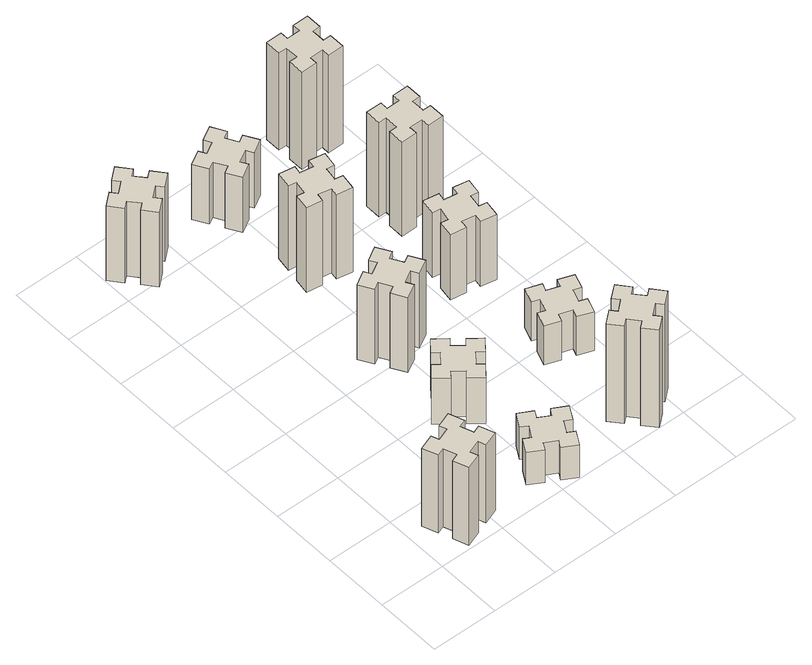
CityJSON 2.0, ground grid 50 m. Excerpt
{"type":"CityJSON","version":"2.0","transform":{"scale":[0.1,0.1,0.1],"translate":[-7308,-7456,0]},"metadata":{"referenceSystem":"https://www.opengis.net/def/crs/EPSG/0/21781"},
"CityObjects":{
"building1":{"type":"Building","attributes":{"class":"1000","function":"1000","usage":"1000","yearOfConstruction":2016,"roofType":"1000","measuredHeight":72,"storeysAboveGround":30,"storeysBelowGround":0},"geometry":[{"type":"Solid","lod":"1","boundaries":[[[[0,1,2,3,4,5,6,7,8,9,10,11,12,13,14,15,16,17,18,19]],[[17,16,20,21]],[[16,15,22,20]],[[15,14,23,22]],[[14,13,24,23]],[[13,12,25,24]],[[12,11,26,25]],[[11,10,27,26]],[[10,9,28,27]],[[9,8,29,28]],[[8,7,30,29]],[[7,6,31,30]],[[6,5,32,31]],[[5,4,33,32]],[[4,3,34,33]],[[3,2,35,34]],[[2,1,36,35]],[[1,0,37,36]],[[0,19,38,37]],[[19,18,39,38]],[[18,17,21,39]],[[24,25,26,27,28,29,30,31,32,33,34,35,36,37,38,39,21,20,22,23]]]]}]},
"building2":{"type":"Building","attributes":{"class":"1000","function":"1000","usage":"1000","yearOfConstruction":2016,"roofType":"1000","measuredHeight":30,"storeysAboveGround":30,"storeysBelowGround":0},"geometry":[{"type":"Solid","lod":"1","boundaries":[[[[40,41,42,43,44,45,46,47,48,49,50,51,52,53,54,55,56,57,58,59]],[[57,56,60,61]],[[56,55,62,60]],[[55,54,63,62]],[[54,53,64,63]],[[53,52,65,64]],[[52,51,66,65]],[[51,50,67,66]],[[50,49,68,67]],[[49,48,69,68]],[[48,47,70,69]],[[47,46,71,70]],[[46,45,72,71]],[[45,44,73,72]],[[44,43,74,73]],[[43,42,75,74]],[[42,41,76,75]],[[41,40,77,76]],[[40,59,78,77]],[[59,58,79,78]],[[58,57,61,79]],[[64,65,66,67,68,69,70,71,72,73,74,75,76,77,78,79,61,60,62,63]]]]}]},
"building3":{"type":"Building","attributes":{"class":"1000","function":"1000","usage":"1000","yearOfConstruction":2016,"roofType":"1000","measuredHeight":69,"storeysAboveGround":30,"storeysBelowGround":0},"geometry":[{"type":"Solid","lod":"1","boundaries":[[[[80,81,82,83,84,85,86,87,88,89,90,91,92,93,94,95,96,97,98,99]],[[97,96,100,101]],[[96,95,102,100]],[[95,94,103,102]],[[94,93,104,103]],[[93,92,105,104]],[[92,91,106,105]],[[91,90,107,106]],[[90,89,108,107]],[[89,88,109,108]],[[88,87,110,109]],[[87,86,111,110]],[[86,85,112,111]],[[85,84,113,112]],[[84,83,114,113]],[[83,82,115,114]],[[82,81,116,115]],[[81,80,117,116]],[[80,99,118,117]],[[99,98,119,118]],[[98,97,101,119]],[[104,105,106,107,108,109,110,111,112,113,114,115,116,117,118,119,101,100,102,103]]]]}]},
"building4":{"type":"Building","attributes":{"class":"1000","function":"1000","usage":"1000","yearOfConstruction":2016,"roofType":"1000","measuredHeight":42,"storeysAboveGround":30,"storeysBelowGround":0},"geometry":[{"type":"Solid","lod":"1","boundaries":[[[[120,121,122,123,124,125,126,127,128,129,130,131,132,133,134,135,136,137,138,139]],[[137,136,140,141]],[[136,135,142,140]],[[135,134,143,142]],[[134,133,144,143]],[[133,132,145,144]],[[132,131,146,145]],[[131,130,147,146]],[[130,129,148,147]],[[129,128,149,148]],[[128,127,150,149]],[[127,126,151,150]],[[126,125,152,151]],[[125,124,153,152]],[[124,123,154,153]],[[123,122,155,154]],[[122,121,156,155]],[[121,120,157,156]],[[120,139,158,157]],[[139,138,159,158]],[[138,137,141,159]],[[144,145,146,147,148,149,150,151,152,153,154,155,156,157,158,159,141,140,142,143]]]]}]},
"building5":{"type":"Building","attributes":{"class":"1000","function":"1000","usage":"1000","yearOfConstruction":2016,"roofType":"1000","measuredHeight":69,"storeysAboveGround":30,"storeysBelowGround":0},"geometry":[{"type":"Solid","lod":"1","boundaries":[[[[160,161,162,163,164,165,166,167,168,169,170,171,172,173,174,175,176,177,178,179]],[[177,176,180,181]],[[176,175,182,180]],[[175,174,183,182]],[[174,173,184,183]],[[173,172,185,184]],[[172,171,186,185]],[[171,170,187,186]],[[170,169,188,187]],[[169,168,189,188]],[[168,167,190,189]],[[167,166,191,190]],[[166,165,192,191]],[[165,164,193,192]],[[164,163,194,193]],[[163,162,195,194]],[[162,161,196,195]],[[161,160,197,196]],[[160,179,198,197]],[[179,178,199,198]],[[178,177,181,199]],[[184,185,186,187,188,189,190,191,192,193,194,195,196,197,198,199,181,180,182,183]]]]}]},
"building6":{"type":"Building","attributes":{"class":"1000","function":"1000","usage":"1000","yearOfConstruction":2016,"roofType":"1000","measuredHeight":78,"storeysAboveGround":30,"storeysBelowGround":0},"geometry":[{"type":"Solid","lod":"1","boundaries":[[[[200,201,202,203,204,205,206,207,208,209,210,211,212,213,214,215,216,217,218,219]],[[217,216,220,221]],[[216,215,222,220]],[[215,214,223,222]],[[214,213,224,223]],[[213,212,225,224]],[[212,211,226,225]],[[211,210,227,226]],[[210,209,228,227]],[[209,208,229,228]],[[208,207,230,229]],[[207,206,231,230]],[[206,205,232,231]],[[205,204,233,232]],[[204,203,234,233]],[[203,202,235,234]],[[202,201,236,235]],[[201,200,237,236]],[[200,219,238,237]],[[219,218,239,238]],[[218,217,221,239]],[[224,225,226,227,228,229,230,231,232,233,234,235,236,237,238,239,221,220,222,223]]]]}]},
"building7":{"type":"Building","attributes":{"class":"1000","function":"1000","usage":"1000","yearOfConstruction":2016,"roofType":"1000","measuredHeight":90,"storeysAboveGround":30,"storeysBelowGround":0},"geometry":[{"type":"Solid","lod":"1","boundaries":[[[[240,241,242,243,244,245,246,247,248,249,250,251,252,253,254,255,256,257,258,259]],[[257,256,260,261]],[[256,255,262,260]],[[255,254,263,262]],[[254,253,264,263]],[[253,252,265,264]],[[252,251,266,265]],[[251,250,267,266]],[[250,249,268,267]],[[249,248,269,268]],[[248,247,270,269]],[[247,246,271,270]],[[246,245,272,271]],[[245,244,273,272]],[[244,243,274,273]],[[243,242,275,274]],[[242,241,276,275]],[[241,240,277,276]],[[240,259,278,277]],[[259,258,279,278]],[[258,257,261,279]],[[264,265,266,267,268,269,270,271,272,273,274,275,276,277,278,279,261,260,262,263]]]]}]},
"building8":{"type":"Building","attributes":{"class":"1000","function":"1000","usage":"1000","yearOfConstruction":2016,"roofType":"1000","measuredHeight":51,"storeysAboveGround":30,"storeysBelowGround":0},"geometry":[{"type":"Solid","lod":"1","boundaries":[[[[280,281,282,283,284,285,286,287,288,289,290,291,292,293,294,295,296,297,298,299]],[[297,296,300,301]],[[296,295,302,300]],[[295,294,303,302]],[[294,293,304,303]],[[293,292,305,304]],[[292,291,306,305]],[[291,290,307,306]],[[290,289,308,307]],[[289,288,309,308]],[[288,287,310,309]],[[287,286,311,310]],[[286,285,312,311]],[[285,284,313,312]],[[284,283,314,313]],[[283,282,315,314]],[[282,281,316,315]],[[281,280,317,316]],[[280,299,318,317]],[[299,298,319,318]],[[298,297,301,319]],[[304,305,306,307,308,309,310,311,312,313,314,315,316,317,318,319,301,300,302,303]]]]}]},
"building9":{"type":"Building","attributes":{"class":"1000","function":"1000","usage":"1000","yearOfConstruction":2016,"roofType":"1000","measuredHeight":36,"storeysAboveGround":30,"storeysBelowGround":0},"geometry":[{"type":"Solid","lod":"1","boundaries":[[[[320,321,322,323,324,325,326,327,328,329,330,331,332,333,334,335,336,337,338,339]],[[337,336,340,341]],[[336,335,342,340]],[[335,334,343,342]],[[334,333,344,343]],[[333,332,345,344]],[[332,331,346,345]],[[331,330,347,346]],[[330,329,348,347]],[[329,328,349,348]],[[328,327,350,349]],[[327,326,351,350]],[[326,325,352,351]],[[325,324,353,352]],[[324,323,354,353]],[[323,322,355,354]],[[322,321,356,355]],[[321,320,357,356]],[[320,339,358,357]],[[339,338,359,358]],[[338,337,341,359]],[[344,345,346,347,348,349,350,351,352,353,354,355,356,357,358,359,341,340,342,343]]]]}]},
"building10":{"type":"Building","attributes":{"class":"1000","function":"1000","usage":"1000","yearOfConstruction":2016,"roofType":"1000","measuredHeight":60,"storeysAboveGround":30,"storeysBelowGround":0},"geometry":[{"type":"Solid","lod":"1","boundaries":[[[[360,361,362,363,364,365,366,367,368,369,370,371,372,373,374,375,376,377,378,379]],[[377,376,380,381]],[[376,375,382,380]],[[375,374,383,382]],[[374,373,384,383]],[[373,372,385,384]],[[372,371,386,385]],[[371,370,387,386]],[[370,369,388,387]],[[369,368,389,388]],[[368,367,390,389]],[[367,366,391,390]],[[366,365,392,391]],[[365,364,393,392]],[[364,363,394,393]],[[363,362,395,394]],[[362,361,396,395]],[[361,360,397,396]],[[360,379,398,397]],[[379,378,399,398]],[[378,377,381,399]],[[384,385,386,387,388,389,390,391,392,393,394,395,396,397,398,399,381,380,382,383]]]]}]},
"building11":{"type":"Building","attributes":{"class":"1000","function":"1000","usage":"1000","yearOfConstruction":2016,"roofType":"1000","measuredHeight":87,"storeysAboveGround":30,"storeysBelowGround":0},"geometry":[{"type":"Solid","lod":"1","boundaries":[[[[400,401,402,403,404,405,406,407,408,409,410,411,412,413,414,415,416,417,418,419]],[[417,416,420,421]],[[416,415,422,420]],[[415,414,423,422]],[[414,413,424,423]],[[413,412,425,424]],[[412,411,426,425]],[[411,410,427,426]],[[410,409,428,427]],[[409,408,429,428]],[[408,407,430,429]],[[407,406,431,430]],[[406,405,432,431]],[[405,404,433,432]],[[404,403,434,433]],[[403,402,435,434]],[[402,401,436,435]],[[401,400,437,436]],[[400,419,438,437]],[[419,418,439,438]],[[418,417,421,439]],[[424,425,426,427,428,429,430,431,432,433,434,435,436,437,438,439,421,420,422,423]]]]}]},
"building12":{"type":"Building","attributes":{"class":"1000","function":"1000","usage":"1000","yearOfConstruction":2016,"roofType":"1000","measuredHeight":90,"storeysAboveGround":30,"storeysBelowGround":0},"geometry":[{"type":"Solid","lod":"1","boundaries":[[[[440,441,442,443,444,445,446,447,448,449,450,451,452,453,454,455,456,457,458,459]],[[457,456,460,461]],[[456,455,462,460]],[[455,454,463,462]],[[454,453,464,463]],[[453,452,465,464]],[[452,451,466,465]],[[451,450,467,466]],[[450,449,468,467]],[[449,448,469,468]],[[448,447,470,469]],[[447,446,471,470]],[[446,445,472,471]],[[445,444,473,472]],[[444,443,474,473]],[[443,442,475,474]],[[442,441,476,475]],[[441,440,477,476]],[[440,459,478,477]],[[459,458,479,478]],[[458,457,461,479]],[[464,465,466,467,468,469,470,471,472,473,474,475,476,477,478,479,461,460,462,463]]]]}]}
},
"vertices":[
[355,366,0],[261,332,0],[240,388,0],[127,347,0],[169,234,0],[225,255,0],[259,161,0],[203,140,0],[244,27,0],[357,69,0],[336,125,0],[430,159,0],[450,103,0],[563,144,0],[522,257,0],[466,236,0],[432,330,0],[488,350,0],[447,463,0],[334,422,0],[432,330,720],[488,350,720],[466,236,720],[522,257,720],[563,144,720],[450,103,720],[430,159,720],[336,125,720],[357,69,720],[244,27,720],[203,140,720],[259,161,720],[225,255,720],[169,234,720],[127,347,720],[240,388,720],[261,332,720],[355,366,720],[334,422,720],[447,463,720],
[1184,316,0],[1097,366,0],[1127,418,0],[1023,478,0],[963,374,0],[1015,344,0],[965,257,0],[913,287,0],[853,183,0],[957,123,0],[987,175,0],[1074,125,0],[1044,73,0],[1148,13,0],[1208,117,0],[1156,147,0],[1206,234,0],[1258,204,0],[1318,308,0],[1214,368,0],[1206,234,300],[1258,204,300],[1156,147,300],[1208,117,300],[1148,13,300],[1044,73,300],[1074,125,300],[987,175,300],[957,123,300],[853,183,300],[913,287,300],[965,257,300],[1015,344,300],[963,374,300],[1023,478,300],[1127,418,300],[1097,366,300],[1184,316,300],[1214,368,300],[1318,308,300],
[278,3089,0],[354,3153,0],[393,3107,0],[485,3184,0],[408,3276,0],[362,3238,0],[297,3314,0],[343,3353,0],[266,3445,0],[174,3368,0],[213,3322,0],[136,3257,0],[98,3303,0],[6,3226,0],[83,3134,0],[129,3173,0],[193,3096,0],[147,3058,0],[224,2966,0],[316,3043,0],[193,3096,690],[147,3058,690],[129,3173,690],[83,3134,690],[6,3226,690],[98,3303,690],[136,3257,690],[213,3322,690],[174,3368,690],[266,3445,690],[343,3353,690],[297,3314,690],[362,3238,690],[408,3276,690],[485,3184,690],[393,3107,690],[354,3153,690],[278,3089,690],[316,3043,690],[224,2966,690],
[1037,876,0],[1102,953,0],[1148,914,0],[1225,1006,0],[1133,1083,0],[1094,1037,0],[1018,1102,0],[1056,1148,0],[964,1225,0],[887,1133,0],[933,1094,0],[869,1018,0],[823,1056,0],[746,964,0],[838,887,0],[876,933,0],[953,869,0],[914,823,0],[1006,746,0],[1083,838,0],[953,869,420],[914,823,420],[876,933,420],[838,887,420],[746,964,420],[823,1056,420],[869,1018,420],[933,1094,420],[887,1133,420],[964,1225,420],[1056,1148,420],[1018,1102,420],[1094,1037,420],[1133,1083,420],[1225,1006,420],[1148,914,420],[1102,953,420],[1037,876,420],[1083,838,420],[1006,746,420],
[865,1614,0],[915,1527,0],[863,1497,0],[923,1393,0],[1027,1453,0],[997,1505,0],[1084,1555,0],[1114,1503,0],[1218,1563,0],[1158,1667,0],[1106,1637,0],[1056,1724,0],[1108,1754,0],[1048,1858,0],[944,1798,0],[974,1746,0],[887,1696,0],[857,1748,0],[753,1688,0],[813,1584,0],[887,1696,690],[857,1748,690],[974,1746,690],[944,1798,690],[1048,1858,690],[1108,1754,690],[1056,1724,690],[1106,1637,690],[1158,1667,690],[1218,1563,690],[1114,1503,690],[1084,1555,690],[997,1505,690],[1027,1453,690],[923,1393,690],[863,1497,690],[915,1527,690],[865,1614,690],[813,1584,690],[753,1688,690],
[986,2534,0],[968,2435,0],[909,2446,0],[888,2327,0],[1007,2307,0],[1017,2366,0],[1115,2348,0],[1105,2289,0],[1223,2268,0],[1244,2387,0],[1185,2397,0],[1202,2495,0],[1261,2485,0],[1282,2603,0],[1164,2624,0],[1154,2565,0],[1055,2582,0],[1066,2641,0],[947,2662,0],[927,2544,0],[1055,2582,780],[1066,2641,780],[1154,2565,780],[1164,2624,780],[1282,2603,780],[1261,2485,780],[1202,2495,780],[1185,2397,780],[1244,2387,780],[1223,2268,780],[1105,2289,780],[1115,2348,780],[1017,2366,780],[1007,2307,780],[888,2327,780],[909,2446,780],[968,2435,780],[986,2534,780],[927,2544,780],[947,2662,780],
[1858,129,0],[1934,193,0],[1973,147,0],[2065,224,0],[1988,316,0],[1942,278,0],[1877,354,0],[1923,393,0],[1846,485,0],[1754,408,0],[1793,362,0],[1716,297,0],[1678,343,0],[1586,266,0],[1663,174,0],[1709,213,0],[1773,136,0],[1727,98,0],[1804,6,0],[1896,83,0],[1773,136,900],[1727,98,900],[1709,213,900],[1663,174,900],[1586,266,900],[1678,343,900],[1716,297,900],[1793,362,900],[1754,408,900],[1846,485,900],[1923,393,900],[1877,354,900],[1942,278,900],[1988,316,900],[2065,224,900],[1973,147,900],[1934,193,900],[1858,129,900],[1896,83,900],[1804,6,900],
[1106,3217,0],[1056,3304,0],[1108,3334,0],[1048,3438,0],[944,3378,0],[974,3326,0],[887,3276,0],[857,3328,0],[753,3268,0],[813,3164,0],[865,3194,0],[915,3107,0],[863,3077,0],[923,2973,0],[1027,3033,0],[997,3085,0],[1084,3135,0],[1114,3083,0],[1218,3143,0],[1158,3247,0],[1084,3135,510],[1114,3083,510],[997,3085,510],[1027,3033,510],[923,2973,510],[863,3077,510],[915,3107,510],[865,3194,510],[813,3164,510],[753,3268,510],[857,3328,510],[887,3276,510],[974,3326,510],[944,3378,510],[1048,3438,510],[1108,3334,510],[1056,3304,510],[1106,3217,510],[1158,3247,510],[1218,3143,510],
[1741,899,0],[1835,865,0],[1814,809,0],[1927,767,0],[1968,880,0],[1912,901,0],[1946,995,0],[2002,974,0],[2043,1087,0],[1930,1128,0],[1910,1072,0],[1816,1106,0],[1837,1162,0],[1724,1203,0],[1683,1090,0],[1739,1070,0],[1705,976,0],[1649,997,0],[1607,884,0],[1720,843,0],[1705,976,360],[1649,997,360],[1739,1070,360],[1683,1090,360],[1724,1203,360],[1837,1162,360],[1816,1106,360],[1910,1072,360],[1930,1128,360],[2043,1087,360],[2002,974,360],[1946,995,360],[1912,901,360],[1968,880,360],[1927,767,360],[1814,809,360],[1835,865,360],[1741,899,360],[1720,843,360],[1607,884,360],
[1657,1726,0],[1755,1708,0],[1745,1649,0],[1863,1628,0],[1884,1747,0],[1825,1757,0],[1842,1855,0],[1901,1845,0],[1922,1963,0],[1804,1984,0],[1794,1925,0],[1695,1942,0],[1706,2001,0],[1587,2022,0],[1567,1904,0],[1626,1894,0],[1608,1795,0],[1549,1806,0],[1528,1687,0],[1647,1667,0],[1608,1795,600],[1549,1806,600],[1626,1894,600],[1567,1904,600],[1587,2022,600],[1706,2001,600],[1695,1942,600],[1794,1925,600],[1804,1984,600],[1922,1963,600],[1901,1845,600],[1842,1855,600],[1825,1757,600],[1884,1747,600],[1863,1628,600],[1745,1649,600],[1755,1708,600],[1657,1726,600],[1647,1667,600],[1528,1687,600],
[1875,2575,0],[1775,2575,0],[1775,2635,0],[1655,2635,0],[1655,2515,0],[1715,2515,0],[1715,2415,0],[1655,2415,0],[1655,2295,0],[1775,2295,0],[1775,2355,0],[1875,2355,0],[1875,2295,0],[1995,2295,0],[1995,2415,0],[1935,2415,0],[1935,2515,0],[1995,2515,0],[1995,2635,0],[1875,2635,0],[1935,2515,870],[1995,2515,870],[1935,2415,870],[1995,2415,870],[1995,2295,870],[1875,2295,870],[1875,2355,870],[1775,2355,870],[1775,2295,870],[1655,2295,870],[1655,2415,870],[1715,2415,870],[1715,2515,870],[1655,2515,870],[1655,2635,870],[1775,2635,870],[1775,2575,870],[1875,2575,870],[1875,2635,870],[1995,2635,870],
[1675,3195,0],[1775,3195,0],[1775,3135,0],[1895,3135,0],[1895,3255,0],[1835,3255,0],[1835,3355,0],[1895,3355,0],[1895,3475,0],[1775,3475,0],[1775,3415,0],[1675,3415,0],[1675,3475,0],[1555,3475,0],[1555,3355,0],[1615,3355,0],[1615,3255,0],[1555,3255,0],[1555,3135,0],[1675,3135,0],[1615,3255,900],[1555,3255,900],[1615,3355,900],[1555,3355,900],[1555,3475,900],[1675,3475,900],[1675,3415,900],[1775,3415,900],[1775,3475,900],[1895,3475,900],[1895,3355,900],[1835,3355,900],[1835,3255,900],[1895,3255,900],[1895,3135,900],[1775,3135,900],[1775,3195,900],[1675,3195,900],[1675,3135,900],[1555,3135,900]
]}
